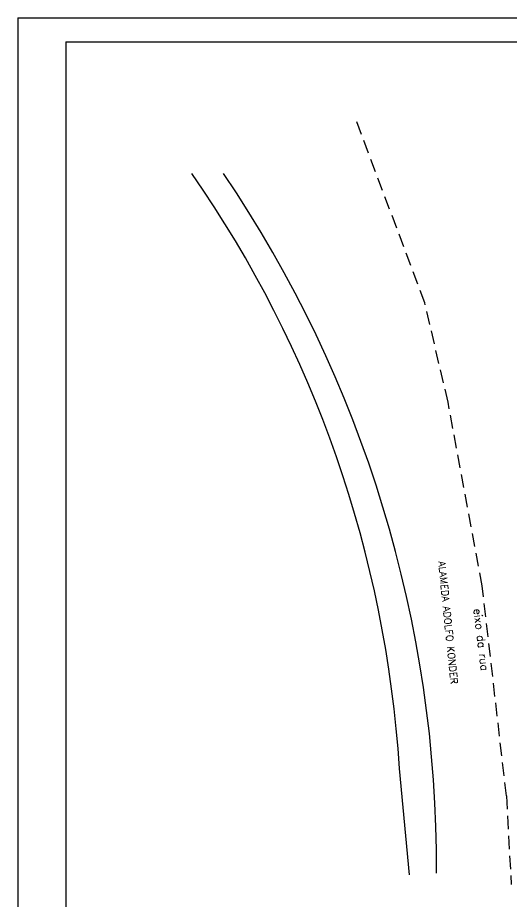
# Model space of a CAD drawing. Header units: millimetres. Extents: x 2200 to 2403, y 2380 to 2511.
# Drawn here: x 2199.79 to 2209.04, y 2475.08 to 2491.64 of the extents above; entities that cross this region are included whole.
import ezdxf

# ---------------------------------------------------------------- set-up
doc = ezdxf.new("R2010")
doc.units = ezdxf.units.MM
doc.linetypes.add('HIDDEN', pattern=[0.375, 0.25, -0.125])
doc.styles.add('ROMAND', font='romand', dxfattribs={"height": 0.1})

msp = doc.modelspace()

# ---------------------------------------------------------------- linework, layer by layer
at = {"color": 1}
for q in [(2199.79477, 2460.1413), (2244.34477, 2491.6413)]:
    msp.add_line((2199.79477, 2491.6413), q, dxfattribs=at)
for q in [(2200.69477, 2460.5913), (2243.89477, 2491.1913)]:
    msp.add_line((2200.69477, 2491.1913), q)
at = {"color": 4, "linetype": 'HIDDEN'}
for p, q in [((2207.42273, 2486.2943), (2206.13861, 2489.71598)), ((2207.85861, 2484.43236), (2207.42273, 2486.2943)), ((2208.49857, 2480.99341), (2207.85861, 2484.43236)), ((2208.9509, 2477.05879), (2208.49857, 2480.99341)), ((2208.9509, 2477.05879), (2209.04141, 2475.39498))]:
    msp.add_line(p, q, dxfattribs=at)
at = {"color": 4}
msp.add_line((2207.13803, 2475.57824), (2206.94716, 2477.56703), dxfattribs=at)
for centre, radius, start, end in [((2184.99298, 2476.17003), 21.99858, 3.640955, 34.788559), ((2184.46526, 2475.71536), 23.17861, 359.739518, 34.133207)]:
    msp.add_arc(centre, radius, start, end, dxfattribs=at)

# ---------------------------------------------------------------- texts
at = {"color": 1, "style": 'ROMAND'}
for s, height, rotation, p in [('ALAMEDA ADOLFO KONDER', 0.13125, 275.822438, (2207.67615, 2481.44843)), ('eixo da rua ', 0.15, 276.899752, (2208.3341, 2480.55836))]:
    msp.add_text(s, height=height, rotation=rotation, dxfattribs=at).set_placement(p)

doc.saveas('drawing.dxf')
